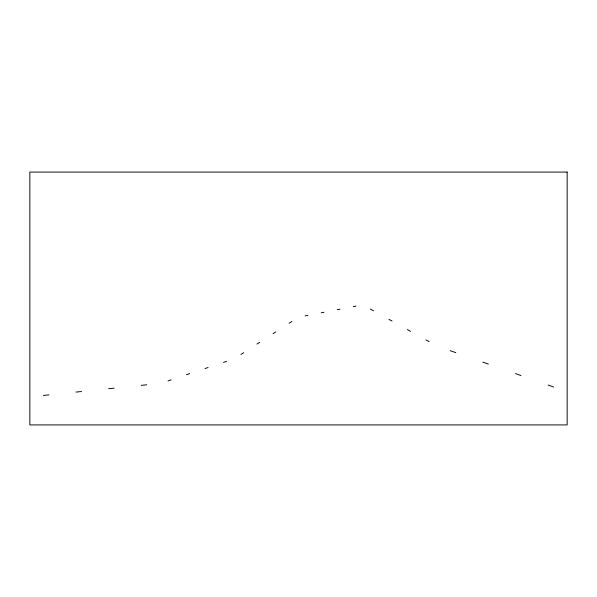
<?xml version="1.0" encoding="UTF-8"?>
<svg xmlns="http://www.w3.org/2000/svg" width="597" height="597" viewBox="0 0 597 597"><rect width="100%" height="100%" fill="white"/><g stroke="black" fill="none" stroke-linecap="round" stroke-linejoin="round"><path stroke-width="0.9" d="M48.902 394.878L43.409 395.445M81.513 391.513L76.02 392.08M114.124 388.147L108.632 388.714M146.735 384.789L141.243 385.356M289.127 323.253L291.829 321.499M273.075 333.656L275.777 331.91M353.327 306.604L356.028 306.082M337.275 309.701L339.977 309.179M321.223 312.791L323.925 312.276M305.171 315.888L307.873 315.365M425.9 339.917L428.982 341.574A12.94 0.701 29.1 0 0 429.019 341.648M407.393 329.634L410.482 331.298A12.918 0.627 29.1 0 0 410.52 331.372M388.893 319.35L391.975 321.022A12.895 0.552 29.1 0 0 392.02 321.089M223.494 362.386L226.606 361.349M370.394 309.067L373.476 310.746A12.865 0.478 29.1 0 0 373.521 310.806M208.077 367.521L205.025 368.543M450.265 350.685L455.757 352.618M243.673 352.715L241.001 354.417A14.156 0.396 -33 0 1 240.964 354.469M259.725 342.312L257.053 344.014A14.156 0.403 -32.9 0 1 257.023 344.059M482.876 362.14L488.368 364.073M168.018 380.893L171.07 379.879A14.007 1 -18 0 1 171.07 379.804M189.562 373.662A13.918 0.575 -18 0 0 189.585 373.692L186.488 374.685M515.487 373.595L520.98 375.528M548.098 385.05L553.591 386.983M567.15 172.078L29.85 172.078L29.85 424.922L567.15 424.922L567.15 172.078"/></g></svg>
